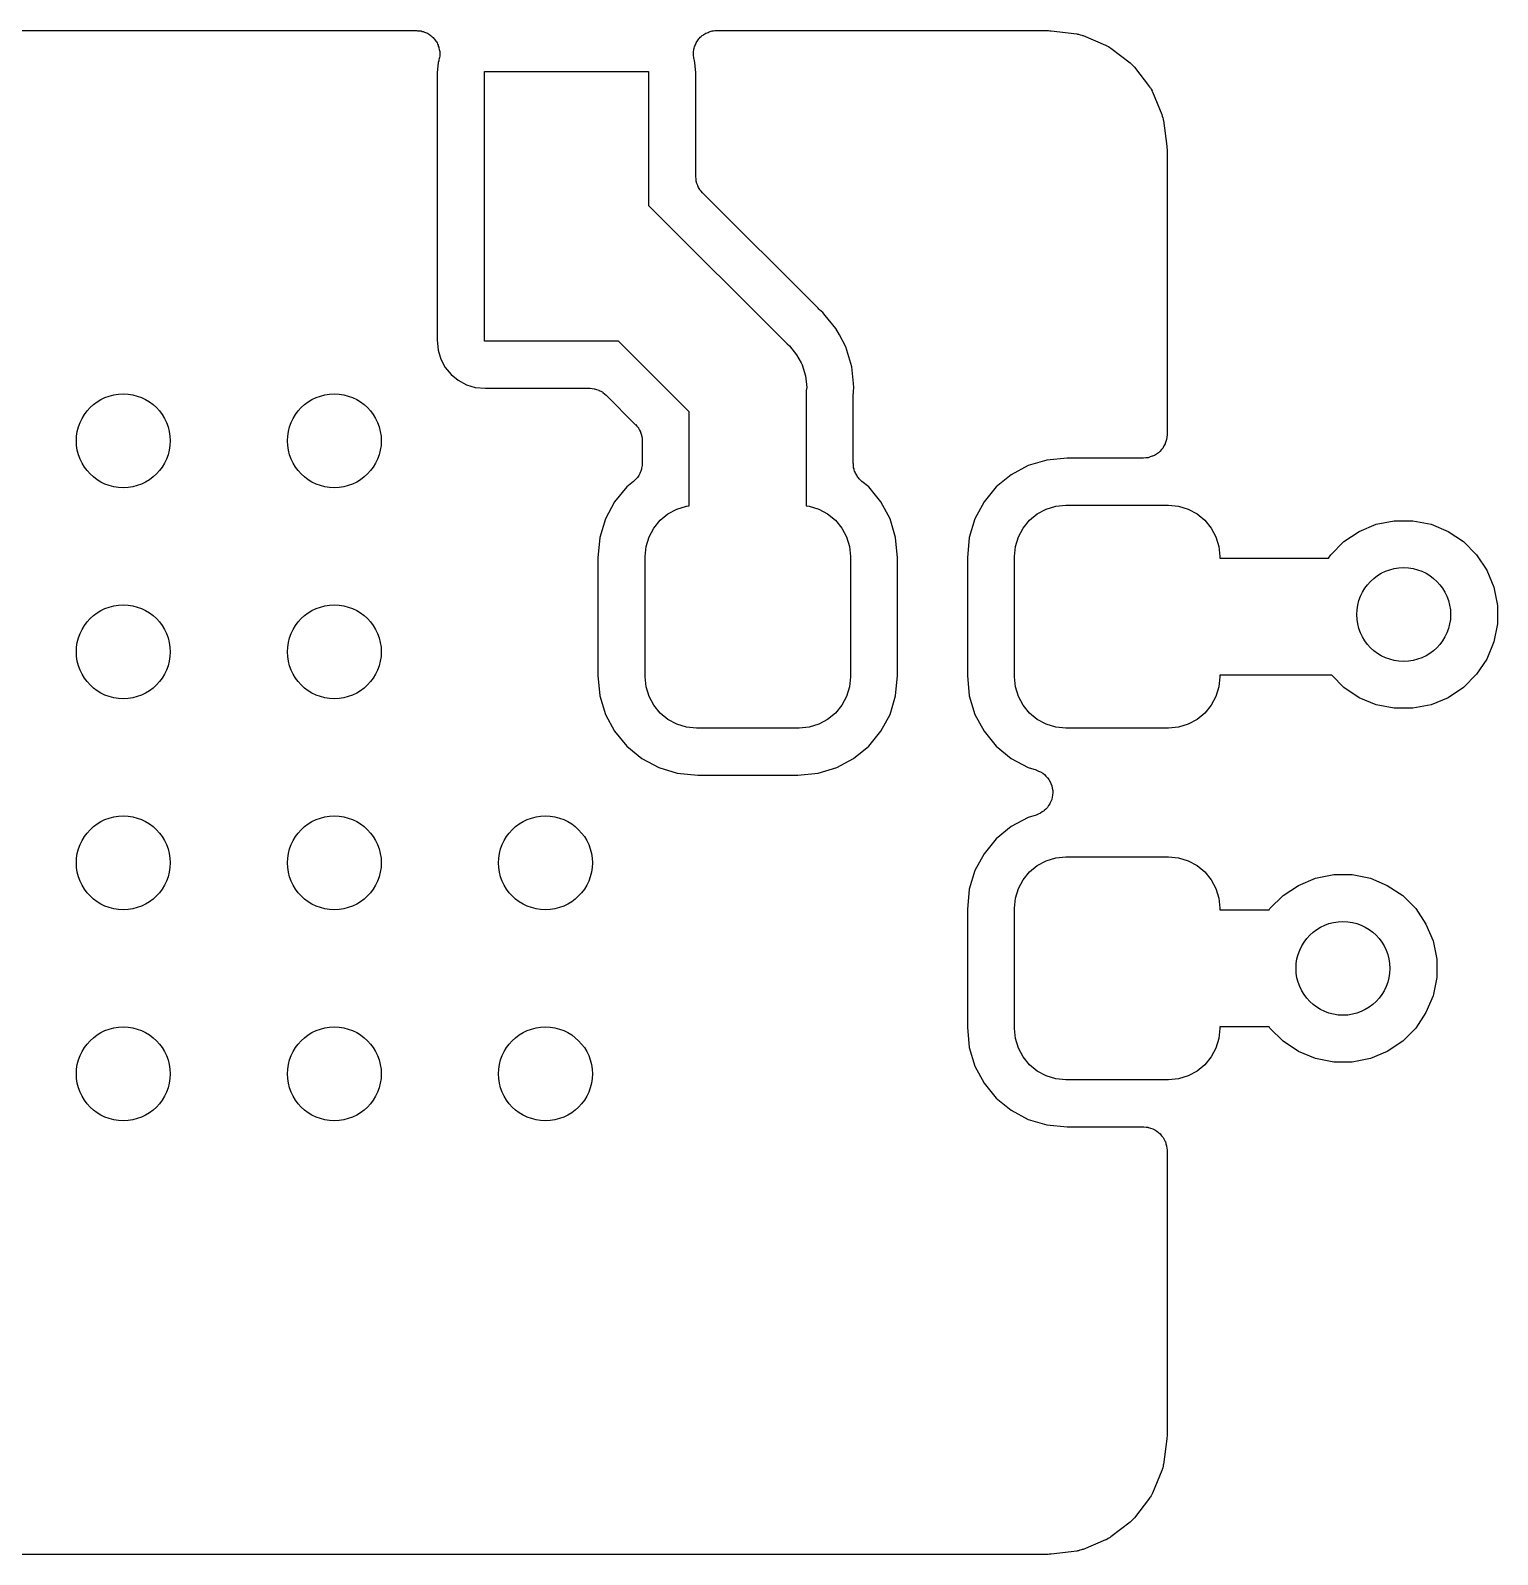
# Model space of a CAD drawing. Extents: x 57.2 to 140.8, y -181.8 to -103.2.
# Drawn here: x 108.65 to 114.91, y -161 to -154.5 of the extents above; entities that cross this region are included whole.
import ezdxf

# ---------------------------------------------------------------- set-up
doc = ezdxf.new("R2010")
doc.units = 0
doc.layers.add('BLACK', color=7, linetype='CONTINUOUS')

msp = doc.modelspace()

# ---------------------------------------------------------------- linework, layer by layer
at = {"layer": 'BLACK', "linetype": 'CONTINUOUS'}
for p, q in [((104.503, -154.5), (110.299, -154.5)), ((110.299, -154.5), (110.301, -154.5)), ((110.301, -154.5), (110.305, -154.501)), ((110.305, -154.501), (110.31, -154.501)), ((110.31, -154.501), (110.315, -154.502)), ((110.315, -154.502), (110.32, -154.502)), ((110.32, -154.502), (110.324, -154.504)), ((110.324, -154.504), (110.329, -154.505)), ((110.329, -154.505), (110.334, -154.507)), ((111.548, -154.506), (111.552, -154.504)), ((111.552, -154.504), (111.557, -154.503)), ((111.557, -154.503), (111.561, -154.502)), ((111.561, -154.502), (111.566, -154.501)), ((111.566, -154.501), (111.572, -154.5)), ((111.572, -154.5), (111.576, -154.5)), ((111.576, -154.5), (111.581, -154.5)), ((111.581, -154.5), (112.993, -154.5)), ((112.993, -154.5), (112.995, -154.5)), ((112.995, -154.5), (113.001, -154.501)), ((113.001, -154.501), (113.006, -154.501)), ((113.006, -154.501), (113.116, -154.515)), ((110.334, -154.507), (110.339, -154.508)), ((110.339, -154.508), (110.343, -154.51)), ((110.343, -154.51), (110.347, -154.512)), ((110.347, -154.512), (110.351, -154.515)), ((110.351, -154.515), (110.356, -154.517)), ((110.356, -154.517), (110.359, -154.52)), ((110.359, -154.52), (110.363, -154.523)), ((110.363, -154.523), (110.367, -154.527)), ((110.367, -154.527), (110.371, -154.53)), ((110.371, -154.53), (110.374, -154.534)), ((110.374, -154.534), (110.377, -154.537)), ((110.377, -154.537), (110.38, -154.541)), ((110.38, -154.541), (110.383, -154.545)), ((110.383, -154.545), (110.385, -154.549)), ((110.385, -154.549), (110.388, -154.553)), ((110.388, -154.553), (110.39, -154.558)), ((110.39, -154.558), (110.392, -154.563)), ((110.392, -154.563), (110.393, -154.567)), ((110.393, -154.567), (110.395, -154.571)), ((111.484, -154.575), (111.485, -154.57)), ((111.485, -154.57), (111.487, -154.566)), ((111.487, -154.566), (111.489, -154.561)), ((111.489, -154.561), (111.491, -154.557)), ((111.491, -154.557), (111.493, -154.552)), ((111.493, -154.552), (111.496, -154.548)), ((111.496, -154.548), (111.498, -154.544)), ((111.498, -154.544), (111.501, -154.54)), ((111.501, -154.54), (111.504, -154.536)), ((111.504, -154.536), (111.507, -154.533)), ((111.507, -154.533), (111.51, -154.529)), ((111.51, -154.529), (111.514, -154.526)), ((111.514, -154.526), (111.518, -154.522)), ((111.518, -154.522), (111.522, -154.52)), ((111.522, -154.52), (111.525, -154.517)), ((111.525, -154.517), (111.53, -154.514)), ((111.53, -154.514), (111.534, -154.511)), ((111.534, -154.511), (111.539, -154.51)), ((111.539, -154.51), (111.543, -154.508)), ((111.543, -154.508), (111.548, -154.506)), ((113.116, -154.515), (113.118, -154.516)), ((113.118, -154.516), (113.12, -154.516)), ((113.12, -154.516), (113.123, -154.516)), ((113.123, -154.516), (113.13, -154.518)), ((113.13, -154.518), (113.137, -154.52)), ((113.137, -154.52), (113.139, -154.521)), ((113.139, -154.521), (113.142, -154.522)), ((113.142, -154.522), (113.238, -154.562)), ((113.238, -154.562), (113.239, -154.562)), ((113.239, -154.562), (113.241, -154.564)), ((113.241, -154.564), (113.244, -154.565)), ((113.244, -154.565), (113.25, -154.568)), ((113.25, -154.568), (113.256, -154.572)), ((110.395, -154.629), (110.393, -154.636)), ((110.395, -154.571), (110.396, -154.576)), ((110.396, -154.625), (110.395, -154.629)), ((110.396, -154.576), (110.397, -154.581)), ((110.397, -154.62), (110.396, -154.625)), ((110.397, -154.581), (110.398, -154.586)), ((110.398, -154.615), (110.397, -154.62)), ((110.398, -154.586), (110.399, -154.59)), ((110.399, -154.61), (110.398, -154.615)), ((110.399, -154.59), (110.399, -154.596)), ((110.399, -154.596), (110.399, -154.601)), ((110.399, -154.601), (110.399, -154.605)), ((110.399, -154.605), (110.399, -154.61)), ((111.481, -154.589), (111.482, -154.584)), ((111.481, -154.594), (111.481, -154.589)), ((111.481, -154.599), (111.481, -154.594)), ((111.481, -154.604), (111.481, -154.599)), ((111.481, -154.608), (111.481, -154.604)), ((111.482, -154.614), (111.481, -154.608)), ((111.482, -154.584), (111.483, -154.58)), ((111.483, -154.619), (111.482, -154.614)), ((111.483, -154.58), (111.484, -154.575)), ((111.484, -154.623), (111.483, -154.619)), ((111.485, -154.628), (111.484, -154.623)), ((111.485, -154.629), (111.485, -154.628)), ((111.487, -154.636), (111.485, -154.629)), ((113.256, -154.572), (113.258, -154.574)), ((113.258, -154.574), (113.26, -154.575)), ((113.26, -154.575), (113.343, -154.638)), ((110.393, -154.636), (110.389, -154.68)), ((110.389, -154.68), (110.389, -155.82)), ((110.59, -155.825), (110.59, -154.675)), ((110.59, -154.675), (111.29, -154.675)), ((111.29, -154.675), (111.29, -155.246)), ((111.491, -154.68), (111.487, -154.636)), ((111.491, -155.124), (111.491, -154.68)), ((113.343, -154.638), (113.344, -154.639)), ((113.344, -154.639), (113.346, -154.641)), ((113.346, -154.641), (113.348, -154.643)), ((113.348, -154.643), (113.353, -154.648)), ((113.353, -154.648), (113.358, -154.653)), ((113.358, -154.653), (113.36, -154.655)), ((113.36, -154.655), (113.362, -154.657)), ((113.362, -154.657), (113.425, -154.74)), ((113.425, -154.74), (113.426, -154.741)), ((113.426, -154.741), (113.427, -154.743)), ((113.427, -154.743), (113.429, -154.745)), ((113.429, -154.745), (113.432, -154.751)), ((113.432, -154.751), (113.436, -154.757)), ((113.436, -154.757), (113.437, -154.76)), ((113.437, -154.76), (113.438, -154.762)), ((113.438, -154.762), (113.478, -154.858)), ((113.478, -154.858), (113.478, -154.86)), ((113.478, -154.86), (113.479, -154.862)), ((113.479, -154.862), (113.48, -154.865)), ((113.48, -154.865), (113.482, -154.872)), ((113.482, -154.872), (113.484, -154.878)), ((113.484, -154.878), (113.484, -154.881)), ((113.484, -154.881), (113.485, -154.884)), ((113.485, -154.884), (113.499, -154.994)), ((113.499, -154.994), (113.499, -154.995)), ((113.499, -154.995), (113.499, -155.001)), ((113.499, -155.001), (113.5, -155.007)), ((113.5, -155.007), (113.5, -156.224)), ((111.492, -155.133), (111.491, -155.124)), ((111.493, -155.142), (111.492, -155.133)), ((111.493, -155.143), (111.493, -155.142)), ((111.496, -155.152), (111.493, -155.143)), ((111.493, -155.143), (111.493, -155.143)), ((111.499, -155.161), (111.496, -155.152)), ((111.499, -155.162), (111.499, -155.161)), ((111.499, -155.161), (111.499, -155.161)), ((111.503, -155.17), (111.499, -155.162)), ((111.508, -155.178), (111.503, -155.17)), ((111.508, -155.179), (111.508, -155.178)), ((111.514, -155.186), (111.508, -155.179)), ((111.508, -155.179), (111.508, -155.179)), ((111.52, -155.193), (111.514, -155.186)), ((111.52, -155.194), (111.52, -155.193)), ((111.521, -155.194), (111.52, -155.194)), ((111.52, -155.194), (111.52, -155.194)), ((112.012, -155.685), (111.521, -155.194)), ((111.521, -155.194), (111.521, -155.194)), ((111.29, -155.246), (111.881, -155.837)), ((112.015, -155.688), (112.012, -155.685)), ((112.018, -155.691), (112.015, -155.688)), ((112.019, -155.692), (112.018, -155.691)), ((112.032, -155.703), (112.019, -155.692)), ((112.043, -155.716), (112.032, -155.703)), ((112.088, -155.771), (112.043, -155.716)), ((112.043, -155.716), (112.043, -155.716)), ((112.103, -155.798), (112.088, -155.771)), ((112.13, -155.849), (112.103, -155.798)), ((110.389, -155.82), (110.393, -155.864)), ((110.393, -155.864), (110.404, -155.902)), ((111.161, -155.825), (110.59, -155.825)), ((111.462, -156.126), (111.161, -155.825)), ((111.881, -155.837), (111.89, -155.845)), ((111.89, -155.845), (111.921, -155.883)), ((112.156, -155.934), (112.13, -155.849)), ((110.404, -155.902), (110.423, -155.937)), ((111.921, -155.883), (111.94, -155.918)), ((111.94, -155.918), (111.945, -155.926)), ((111.945, -155.926), (111.959, -155.973)), ((112.163, -156.005), (112.156, -155.934)), ((110.423, -155.937), (110.448, -155.967)), ((110.448, -155.967), (110.478, -155.992)), ((110.478, -155.992), (110.513, -156.011)), ((111.959, -155.973), (111.964, -156.022)), ((110.513, -156.011), (110.551, -156.022)), ((110.551, -156.022), (110.595, -156.026)), ((110.595, -156.026), (111.039, -156.026)), ((111.039, -156.026), (111.039, -156.026)), ((111.039, -156.026), (111.039, -156.026)), ((111.039, -156.026), (111.039, -156.026)), ((111.039, -156.026), (111.04, -156.026)), ((111.04, -156.026), (111.049, -156.027)), ((111.049, -156.027), (111.058, -156.028)), ((111.058, -156.028), (111.059, -156.029)), ((111.059, -156.029), (111.059, -156.029)), ((111.059, -156.029), (111.068, -156.031)), ((111.068, -156.031), (111.077, -156.034)), ((111.077, -156.034), (111.078, -156.034)), ((111.078, -156.034), (111.078, -156.035)), ((111.078, -156.035), (111.086, -156.039)), ((111.086, -156.039), (111.094, -156.043)), ((111.094, -156.043), (111.095, -156.044)), ((111.095, -156.044), (111.095, -156.044)), ((111.095, -156.044), (111.102, -156.05)), ((111.102, -156.05), (111.109, -156.056)), ((111.109, -156.056), (111.233, -156.18)), ((111.964, -156.022), (111.962, -156.035)), ((111.962, -156.035), (111.962, -156.528)), ((112.162, -156.05), (112.163, -156.048)), ((112.162, -156.346), (112.162, -156.05)), ((112.165, -156.022), (112.163, -156.005)), ((112.163, -156.005), (112.163, -156.005)), ((112.163, -156.04), (112.165, -156.022)), ((112.163, -156.044), (112.163, -156.04)), ((112.163, -156.048), (112.163, -156.044)), ((111.463, -156.528), (111.462, -156.126)), ((111.233, -156.18), (111.233, -156.18)), ((111.233, -156.18), (111.233, -156.18)), ((111.233, -156.18), (111.233, -156.18)), ((111.233, -156.18), (111.234, -156.181)), ((111.234, -156.181), (111.24, -156.188)), ((111.24, -156.188), (111.246, -156.195)), ((111.246, -156.195), (111.246, -156.195)), ((111.246, -156.195), (111.246, -156.196)), ((111.246, -156.196), (111.251, -156.204)), ((111.251, -156.204), (111.255, -156.212)), ((111.255, -156.212), (111.255, -156.213)), ((111.255, -156.213), (111.255, -156.213)), ((111.255, -156.213), (111.258, -156.222)), ((111.258, -156.222), (111.261, -156.231)), ((111.261, -156.231), (111.261, -156.231)), ((111.261, -156.231), (111.261, -156.232)), ((111.261, -156.232), (111.262, -156.241)), ((111.262, -156.241), (111.262, -156.25)), ((111.262, -156.25), (111.262, -156.346)), ((113.495, -156.253), (113.492, -156.262)), ((113.498, -156.244), (113.495, -156.253)), ((113.499, -156.234), (113.498, -156.244)), ((113.498, -156.244), (113.498, -156.244)), ((113.498, -156.244), (113.498, -156.244)), ((113.5, -156.225), (113.499, -156.234)), ((113.5, -156.224), (113.5, -156.224)), ((113.5, -156.224), (113.5, -156.224)), ((113.5, -156.224), (113.5, -156.224)), ((113.5, -156.224), (113.5, -156.225)), ((113.074, -156.324), (112.987, -156.332)), ((113.4, -156.324), (113.074, -156.324)), ((113.409, -156.323), (113.4, -156.324)), ((113.419, -156.322), (113.409, -156.323)), ((113.428, -156.319), (113.419, -156.322)), ((113.419, -156.322), (113.419, -156.322)), ((113.419, -156.322), (113.419, -156.322)), ((113.437, -156.316), (113.428, -156.319)), ((113.438, -156.316), (113.437, -156.316)), ((113.446, -156.312), (113.438, -156.316)), ((113.438, -156.316), (113.438, -156.316)), ((113.455, -156.307), (113.446, -156.312)), ((113.463, -156.301), (113.455, -156.307)), ((113.455, -156.307), (113.455, -156.307)), ((113.455, -156.307), (113.455, -156.307)), ((113.47, -156.295), (113.463, -156.301)), ((113.476, -156.287), (113.47, -156.295)), ((113.47, -156.295), (113.47, -156.295)), ((113.47, -156.295), (113.47, -156.295)), ((113.483, -156.28), (113.476, -156.287)), ((113.487, -156.271), (113.483, -156.279)), ((113.483, -156.279), (113.483, -156.28)), ((113.483, -156.28), (113.483, -156.28)), ((113.492, -156.263), (113.487, -156.271)), ((113.492, -156.262), (113.492, -156.263)), ((113.492, -156.263), (113.492, -156.263)), ((111.252, -156.389), (111.251, -156.393)), ((111.254, -156.385), (111.252, -156.389)), ((111.256, -156.38), (111.254, -156.385)), ((111.258, -156.375), (111.256, -156.38)), ((111.259, -156.371), (111.258, -156.375)), ((111.26, -156.367), (111.259, -156.371)), ((111.261, -156.361), (111.26, -156.367)), ((111.262, -156.356), (111.261, -156.361)), ((111.262, -156.346), (111.262, -156.347)), ((111.262, -156.347), (111.262, -156.352)), ((111.262, -156.352), (111.262, -156.356)), ((112.163, -156.35), (112.162, -156.346)), ((112.163, -156.355), (112.163, -156.35)), ((112.164, -156.36), (112.163, -156.355)), ((112.164, -156.365), (112.164, -156.36)), ((112.166, -156.37), (112.164, -156.365)), ((112.166, -156.374), (112.166, -156.37)), ((112.168, -156.379), (112.166, -156.374)), ((112.17, -156.384), (112.168, -156.379)), ((112.172, -156.388), (112.17, -156.384)), ((112.174, -156.392), (112.172, -156.388)), ((112.908, -156.356), (112.836, -156.395)), ((112.987, -156.332), (112.908, -156.356)), ((111.197, -156.447), (111.145, -156.511)), ((111.226, -156.423), (111.197, -156.447)), ((111.229, -156.42), (111.226, -156.423)), ((111.232, -156.417), (111.229, -156.42)), ((111.236, -156.413), (111.232, -156.417)), ((111.24, -156.409), (111.236, -156.413)), ((111.242, -156.406), (111.24, -156.409)), ((111.245, -156.402), (111.242, -156.406)), ((111.248, -156.398), (111.245, -156.402)), ((111.251, -156.393), (111.248, -156.398)), ((112.177, -156.396), (112.174, -156.392)), ((112.179, -156.401), (112.177, -156.396)), ((112.182, -156.405), (112.179, -156.401)), ((112.184, -156.408), (112.182, -156.405)), ((112.188, -156.412), (112.184, -156.408)), ((112.192, -156.416), (112.188, -156.412)), ((112.195, -156.419), (112.192, -156.416)), ((112.198, -156.422), (112.195, -156.419)), ((112.199, -156.423), (112.198, -156.422)), ((112.228, -156.447), (112.199, -156.423)), ((112.28, -156.511), (112.228, -156.447)), ((112.772, -156.447), (112.72, -156.511)), ((112.836, -156.395), (112.772, -156.447)), ((111.145, -156.511), (111.106, -156.583)), ((112.319, -156.583), (112.28, -156.511)), ((112.72, -156.511), (112.681, -156.583)), ((111.106, -156.583), (111.082, -156.662)), ((111.339, -156.589), (111.372, -156.562)), ((111.372, -156.562), (111.41, -156.542)), ((111.41, -156.542), (111.451, -156.529)), ((111.451, -156.529), (111.463, -156.528)), ((111.962, -156.528), (111.974, -156.529)), ((111.974, -156.529), (112.015, -156.542)), ((112.015, -156.542), (112.053, -156.562)), ((112.053, -156.562), (112.086, -156.589)), ((112.343, -156.662), (112.319, -156.583)), ((112.681, -156.583), (112.657, -156.662)), ((112.914, -156.589), (112.947, -156.562)), ((112.947, -156.562), (112.985, -156.542)), ((112.985, -156.542), (113.026, -156.529)), ((113.026, -156.529), (113.069, -156.525)), ((113.069, -156.525), (113.506, -156.525)), ((113.506, -156.525), (113.549, -156.529)), ((113.549, -156.529), (113.59, -156.542)), ((113.59, -156.542), (113.628, -156.562)), ((113.628, -156.562), (113.661, -156.589)), ((111.292, -156.66), (111.312, -156.622)), ((111.312, -156.622), (111.339, -156.589)), ((112.086, -156.589), (112.113, -156.622)), ((112.113, -156.622), (112.133, -156.66)), ((112.867, -156.66), (112.887, -156.622)), ((112.887, -156.622), (112.914, -156.589)), ((113.661, -156.589), (113.688, -156.622)), ((113.688, -156.622), (113.708, -156.66)), ((114.254, -156.68), (114.319, -156.637)), ((114.319, -156.637), (114.392, -156.606)), ((114.392, -156.606), (114.469, -156.591)), ((114.469, -156.591), (114.548, -156.591)), ((114.548, -156.591), (114.626, -156.606)), ((114.626, -156.606), (114.698, -156.637)), ((114.698, -156.637), (114.764, -156.68)), ((111.082, -156.662), (111.074, -156.749)), ((111.275, -156.744), (111.279, -156.701)), ((111.279, -156.701), (111.292, -156.66)), ((112.133, -156.66), (112.146, -156.701)), ((112.146, -156.701), (112.15, -156.744)), ((112.351, -156.749), (112.343, -156.662)), ((112.657, -156.662), (112.649, -156.749)), ((112.85, -156.744), (112.854, -156.701)), ((112.854, -156.701), (112.867, -156.66)), ((113.708, -156.66), (113.721, -156.701)), ((113.721, -156.701), (113.725, -156.744)), ((114.198, -156.736), (114.254, -156.68)), ((114.764, -156.68), (114.82, -156.736)), ((111.074, -156.749), (111.074, -157.251)), ((111.275, -157.256), (111.275, -156.744)), ((112.15, -156.744), (112.15, -157.256)), ((112.351, -157.251), (112.351, -156.749)), ((112.649, -156.749), (112.649, -157.251)), ((112.85, -157.256), (112.85, -156.744)), ((113.725, -156.744), (113.725, -156.75)), ((113.725, -156.75), (114.189, -156.75)), ((114.189, -156.75), (114.198, -156.736)), ((114.82, -156.736), (114.863, -156.802)), ((114.863, -156.802), (114.894, -156.874)), ((114.894, -156.874), (114.909, -156.952)), ((114.909, -156.952), (114.909, -157.031)), ((114.909, -157.031), (114.894, -157.108)), ((114.894, -157.108), (114.863, -157.181)), ((114.863, -157.181), (114.82, -157.246)), ((111.074, -157.251), (111.082, -157.338)), ((111.279, -157.299), (111.275, -157.256)), ((111.292, -157.34), (111.279, -157.299)), ((112.146, -157.299), (112.133, -157.34)), ((112.15, -157.256), (112.146, -157.299)), ((112.343, -157.338), (112.351, -157.251)), ((112.649, -157.251), (112.657, -157.338)), ((112.854, -157.299), (112.85, -157.256)), ((112.867, -157.34), (112.854, -157.299)), ((113.721, -157.299), (113.708, -157.34)), ((113.725, -157.256), (113.721, -157.299)), ((114.202, -157.25), (113.725, -157.25)), ((113.725, -157.25), (113.725, -157.256)), ((114.254, -157.302), (114.202, -157.25)), ((114.82, -157.246), (114.764, -157.302)), ((111.082, -157.338), (111.106, -157.417)), ((111.312, -157.378), (111.292, -157.34)), ((112.133, -157.34), (112.113, -157.378)), ((112.319, -157.417), (112.343, -157.338)), ((112.657, -157.338), (112.681, -157.417)), ((112.887, -157.378), (112.867, -157.34)), ((113.708, -157.34), (113.688, -157.378)), ((114.319, -157.346), (114.254, -157.302)), ((114.392, -157.376), (114.319, -157.346)), ((114.698, -157.346), (114.626, -157.376)), ((114.764, -157.302), (114.698, -157.346)), ((111.106, -157.417), (111.145, -157.489)), ((111.339, -157.411), (111.312, -157.378)), ((111.372, -157.438), (111.339, -157.411)), ((112.086, -157.411), (112.053, -157.438)), ((112.113, -157.378), (112.086, -157.411)), ((112.28, -157.489), (112.319, -157.417)), ((112.681, -157.417), (112.72, -157.489)), ((112.914, -157.411), (112.887, -157.378)), ((112.947, -157.438), (112.914, -157.411)), ((113.661, -157.411), (113.628, -157.438)), ((113.688, -157.378), (113.661, -157.411)), ((114.469, -157.391), (114.392, -157.376)), ((114.548, -157.391), (114.469, -157.391)), ((114.626, -157.376), (114.548, -157.391)), ((111.145, -157.489), (111.197, -157.553)), ((111.41, -157.458), (111.372, -157.438)), ((111.451, -157.471), (111.41, -157.458)), ((111.494, -157.475), (111.451, -157.471)), ((111.931, -157.475), (111.494, -157.475)), ((111.974, -157.471), (111.931, -157.475)), ((112.015, -157.458), (111.974, -157.471)), ((112.053, -157.438), (112.015, -157.458)), ((112.228, -157.553), (112.28, -157.489)), ((112.72, -157.489), (112.772, -157.553)), ((112.985, -157.458), (112.947, -157.438)), ((113.026, -157.471), (112.985, -157.458)), ((113.069, -157.475), (113.026, -157.471)), ((113.506, -157.475), (113.069, -157.475)), ((113.549, -157.471), (113.506, -157.475)), ((113.59, -157.458), (113.549, -157.471)), ((113.628, -157.438), (113.59, -157.458)), ((111.197, -157.553), (111.261, -157.605)), ((112.164, -157.605), (112.228, -157.553)), ((112.772, -157.553), (112.836, -157.605)), ((111.261, -157.605), (111.333, -157.644)), ((112.092, -157.644), (112.164, -157.605)), ((112.836, -157.605), (112.908, -157.644)), ((111.333, -157.644), (111.412, -157.668)), ((111.412, -157.668), (111.499, -157.676)), ((111.499, -157.676), (111.926, -157.676)), ((111.926, -157.676), (112.013, -157.668)), ((112.013, -157.668), (112.092, -157.644)), ((112.908, -157.644), (112.942, -157.654)), ((112.942, -157.654), (112.943, -157.655)), ((112.943, -157.655), (112.943, -157.655)), ((112.943, -157.655), (112.943, -157.655)), ((112.943, -157.655), (112.943, -157.655)), ((112.943, -157.655), (112.952, -157.659)), ((112.952, -157.659), (112.961, -157.662)), ((112.961, -157.662), (112.961, -157.662)), ((112.961, -157.662), (112.961, -157.662)), ((112.961, -157.662), (112.97, -157.668)), ((112.97, -157.668), (112.977, -157.673)), ((112.977, -157.673), (112.977, -157.673)), ((112.977, -157.673), (112.977, -157.673)), ((112.977, -157.673), (112.984, -157.681)), ((112.984, -157.681), (112.991, -157.687)), ((112.991, -157.687), (112.991, -157.687)), ((112.991, -157.687), (112.991, -157.687)), ((112.991, -157.687), (112.996, -157.695)), ((112.996, -157.695), (113.002, -157.704)), ((113.002, -157.704), (113.002, -157.704)), ((113.002, -157.704), (113.002, -157.704)), ((113.002, -157.704), (113.005, -157.712)), ((113.005, -157.712), (113.009, -157.722)), ((113.009, -157.722), (113.009, -157.722)), ((113.009, -157.722), (113.009, -157.722)), ((113.009, -157.722), (113.011, -157.731)), ((113.011, -157.731), (113.013, -157.741)), ((113.013, -157.751), (113.012, -157.76)), ((113.013, -157.741), (113.013, -157.741)), ((113.013, -157.741), (113.013, -157.741)), ((113.013, -157.741), (113.013, -157.751)), ((112.99, -157.814), (112.983, -157.821)), ((112.995, -157.806), (112.99, -157.814)), ((112.99, -157.814), (112.99, -157.814)), ((112.99, -157.814), (112.99, -157.814)), ((113.001, -157.798), (112.995, -157.806)), ((113.005, -157.789), (113.001, -157.797)), ((113.001, -157.797), (113.001, -157.798)), ((113.001, -157.798), (113.001, -157.798)), ((113.009, -157.78), (113.005, -157.789)), ((113.01, -157.77), (113.009, -157.779)), ((113.009, -157.779), (113.009, -157.78)), ((113.009, -157.78), (113.009, -157.78)), ((113.012, -157.761), (113.01, -157.77)), ((113.012, -157.76), (113.012, -157.76)), ((113.012, -157.76), (113.012, -157.761)), ((112.908, -157.856), (112.836, -157.895)), ((112.942, -157.846), (112.908, -157.856)), ((112.951, -157.842), (112.942, -157.846)), ((112.96, -157.838), (112.951, -157.842)), ((112.968, -157.833), (112.96, -157.838)), ((112.96, -157.838), (112.96, -157.838)), ((112.96, -157.838), (112.96, -157.838)), ((112.976, -157.828), (112.968, -157.833)), ((112.983, -157.821), (112.976, -157.827)), ((112.976, -157.827), (112.976, -157.827)), ((112.976, -157.827), (112.976, -157.828)), ((112.772, -157.947), (112.72, -158.011)), ((112.836, -157.895), (112.772, -157.947)), ((112.72, -158.011), (112.681, -158.083)), ((112.914, -158.089), (112.947, -158.062)), ((112.947, -158.062), (112.985, -158.042)), ((112.985, -158.042), (113.026, -158.029)), ((113.026, -158.029), (113.069, -158.025)), ((113.069, -158.025), (113.506, -158.025)), ((113.506, -158.025), (113.549, -158.029)), ((113.549, -158.029), (113.59, -158.042)), ((113.59, -158.042), (113.628, -158.062)), ((113.628, -158.062), (113.661, -158.089)), ((112.681, -158.083), (112.657, -158.162)), ((112.867, -158.16), (112.887, -158.122)), ((112.887, -158.122), (112.914, -158.089)), ((113.661, -158.089), (113.688, -158.122)), ((113.688, -158.122), (113.708, -158.16)), ((114.061, -158.146), (114.133, -158.115)), ((114.133, -158.115), (114.211, -158.1)), ((114.211, -158.1), (114.289, -158.1)), ((114.289, -158.1), (114.367, -158.115)), ((114.367, -158.115), (114.439, -158.146)), ((112.657, -158.162), (112.649, -158.249)), ((112.85, -158.244), (112.854, -158.201)), ((112.854, -158.201), (112.867, -158.16)), ((113.708, -158.16), (113.721, -158.201)), ((113.721, -158.201), (113.725, -158.244)), ((113.939, -158.245), (113.995, -158.189)), ((113.995, -158.189), (114.061, -158.146)), ((114.439, -158.146), (114.505, -158.189)), ((114.505, -158.189), (114.561, -158.245)), ((112.649, -158.249), (112.649, -158.751)), ((112.85, -158.756), (112.85, -158.244)), ((113.725, -158.244), (113.725, -158.25)), ((113.725, -158.25), (113.936, -158.25)), ((113.936, -158.25), (113.939, -158.245)), ((114.561, -158.245), (114.604, -158.311)), ((114.604, -158.311), (114.635, -158.383)), ((114.635, -158.383), (114.65, -158.461)), ((114.65, -158.461), (114.65, -158.539)), ((114.65, -158.539), (114.635, -158.617)), ((114.635, -158.617), (114.604, -158.689)), ((114.604, -158.689), (114.561, -158.755)), ((112.649, -158.751), (112.657, -158.838)), ((112.854, -158.799), (112.85, -158.756)), ((113.725, -158.756), (113.721, -158.799)), ((113.936, -158.75), (113.725, -158.75)), ((113.725, -158.75), (113.725, -158.756)), ((113.939, -158.755), (113.936, -158.75)), ((113.995, -158.811), (113.939, -158.755)), ((114.561, -158.755), (114.505, -158.811)), ((112.657, -158.838), (112.681, -158.917)), ((112.867, -158.84), (112.854, -158.799)), ((112.887, -158.878), (112.867, -158.84)), ((113.708, -158.84), (113.688, -158.878)), ((113.721, -158.799), (113.708, -158.84)), ((114.061, -158.854), (113.995, -158.811)), ((114.133, -158.885), (114.061, -158.854)), ((114.439, -158.854), (114.367, -158.885)), ((114.505, -158.811), (114.439, -158.854)), ((112.681, -158.917), (112.72, -158.989)), ((112.914, -158.911), (112.887, -158.878)), ((112.947, -158.938), (112.914, -158.911)), ((113.661, -158.911), (113.628, -158.938)), ((113.688, -158.878), (113.661, -158.911)), ((114.211, -158.9), (114.133, -158.885)), ((114.289, -158.9), (114.211, -158.9)), ((114.367, -158.885), (114.289, -158.9)), ((112.72, -158.989), (112.772, -159.053)), ((112.985, -158.958), (112.947, -158.938)), ((113.026, -158.971), (112.985, -158.958)), ((113.069, -158.975), (113.026, -158.971)), ((113.506, -158.975), (113.069, -158.975)), ((113.549, -158.971), (113.506, -158.975)), ((113.59, -158.958), (113.549, -158.971)), ((113.628, -158.938), (113.59, -158.958)), ((112.772, -159.053), (112.836, -159.105)), ((112.836, -159.105), (112.908, -159.144)), ((112.908, -159.144), (112.987, -159.168)), ((112.987, -159.168), (113.074, -159.176)), ((113.074, -159.176), (113.4, -159.176)), ((113.4, -159.176), (113.401, -159.176)), ((113.401, -159.176), (113.401, -159.176)), ((113.401, -159.176), (113.401, -159.176)), ((113.401, -159.176), (113.401, -159.176)), ((113.401, -159.176), (113.411, -159.178)), ((113.411, -159.178), (113.42, -159.178)), ((113.42, -159.178), (113.42, -159.179)), ((113.42, -159.179), (113.421, -159.179)), ((113.421, -159.179), (113.43, -159.181)), ((113.43, -159.181), (113.439, -159.184)), ((113.439, -159.184), (113.439, -159.184)), ((113.439, -159.184), (113.439, -159.185)), ((113.439, -159.185), (113.448, -159.189)), ((113.448, -159.189), (113.456, -159.194)), ((113.456, -159.194), (113.456, -159.194)), ((113.456, -159.194), (113.456, -159.194)), ((113.456, -159.194), (113.464, -159.2)), ((113.464, -159.2), (113.471, -159.206)), ((113.471, -159.206), (113.471, -159.206)), ((113.471, -159.206), (113.471, -159.206)), ((113.471, -159.206), (113.477, -159.214)), ((113.477, -159.214), (113.483, -159.221)), ((113.483, -159.221), (113.483, -159.221)), ((113.483, -159.221), (113.484, -159.222)), ((113.484, -159.222), (113.488, -159.23)), ((113.488, -159.23), (113.492, -159.238)), ((113.492, -159.238), (113.493, -159.239)), ((113.493, -159.239), (113.493, -159.239)), ((113.493, -159.239), (113.495, -159.248)), ((113.495, -159.248), (113.498, -159.257)), ((113.498, -159.257), (113.498, -159.257)), ((113.498, -159.257), (113.498, -159.258)), ((113.498, -159.258), (113.499, -159.267)), ((113.499, -159.267), (113.5, -159.276)), ((113.5, -159.276), (113.5, -160.493)), ((113.499, -160.506), (113.485, -160.616)), ((113.5, -160.495), (113.499, -160.501)), ((113.499, -160.501), (113.499, -160.506)), ((113.5, -160.493), (113.5, -160.495)), ((113.478, -160.642), (113.438, -160.738)), ((113.479, -160.639), (113.478, -160.642)), ((113.48, -160.637), (113.479, -160.639)), ((113.482, -160.63), (113.48, -160.637)), ((113.484, -160.623), (113.482, -160.63)), ((113.485, -160.616), (113.484, -160.618)), ((113.484, -160.618), (113.484, -160.62)), ((113.484, -160.62), (113.484, -160.623)), ((113.435, -160.744), (113.432, -160.75)), ((113.436, -160.741), (113.435, -160.744)), ((113.438, -160.739), (113.436, -160.741)), ((113.438, -160.738), (113.438, -160.739)), ((113.425, -160.76), (113.362, -160.843)), ((113.426, -160.758), (113.425, -160.76)), ((113.428, -160.756), (113.426, -160.758)), ((113.432, -160.75), (113.428, -160.756)), ((113.343, -160.862), (113.26, -160.925)), ((113.345, -160.86), (113.343, -160.862)), ((113.347, -160.858), (113.345, -160.86)), ((113.352, -160.853), (113.347, -160.858)), ((113.357, -160.848), (113.352, -160.853)), ((113.359, -160.846), (113.357, -160.848)), ((113.361, -160.844), (113.359, -160.846)), ((113.362, -160.843), (113.361, -160.844)), ((113.238, -160.938), (113.142, -160.978)), ((113.24, -160.937), (113.238, -160.938)), ((113.243, -160.936), (113.24, -160.937)), ((113.249, -160.932), (113.243, -160.936)), ((113.255, -160.929), (113.249, -160.932)), ((113.257, -160.927), (113.255, -160.929)), ((113.259, -160.926), (113.257, -160.927)), ((113.26, -160.925), (113.259, -160.926)), ((112.993, -161), (107.705, -161)), ((112.999, -160.999), (112.993, -161)), ((113.005, -160.999), (112.999, -160.999)), ((113.006, -160.999), (113.005, -160.999)), ((113.116, -160.985), (113.006, -160.999)), ((113.119, -160.984), (113.116, -160.985)), ((113.122, -160.984), (113.119, -160.984)), ((113.128, -160.982), (113.122, -160.984)), ((113.135, -160.98), (113.128, -160.982)), ((113.138, -160.979), (113.135, -160.98)), ((113.14, -160.978), (113.138, -160.979)), ((113.142, -160.978), (113.14, -160.978))]:
    msp.add_line(p, q, dxfattribs=at)
at = {"layer": 'BLACK'}
for centre in [(109.05, -156.25), (109.95, -156.25), (114.509, -156.991), (109.05, -157.15), (109.95, -157.15), (109.05, -158.05), (109.95, -158.05), (110.85, -158.05), (114.25, -158.5), (109.05, -158.95), (109.95, -158.95), (110.85, -158.95)]:
    msp.add_circle(centre, 0.2, dxfattribs=at)

doc.saveas('drawing.dxf')
